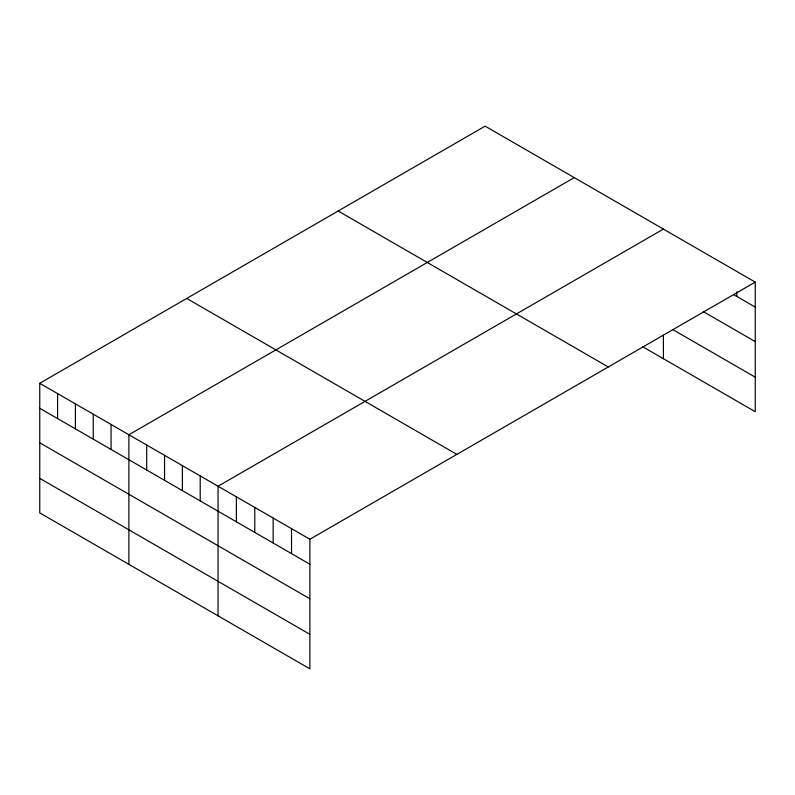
<?xml version="1.0" encoding="UTF-8"?>
<svg xmlns="http://www.w3.org/2000/svg" width="795" height="795" viewBox="0 0 795 795"><rect width="100%" height="100%" fill="white"/><g stroke="black" fill="none" stroke-linecap="round" stroke-linejoin="round"><path stroke-width="1.19" d="M39.75 383.289L309.881 539.249L309.881 668.843L39.75 512.884L39.75 383.289L485.119 126.157L755.25 282.116L755.25 411.711L642.43 346.58M574.258 177.623L128.889 434.756L128.889 564.351M663.408 229.089L218.039 486.222L218.039 615.817M309.881 539.249L755.25 282.116M733.815 294.726L755.25 307.099M703.207 311.57L755.25 341.621M672.59 329.468L755.25 377.188M338.143 211.003L608.274 366.962M186.726 298.433L456.857 454.392M39.75 408.272L309.881 564.231M39.75 442.795L309.881 598.754M39.75 478.361L309.881 634.321M736.885 291.735L736.885 296.495M663.408 335.261L663.408 358.684M291.517 528.635L291.517 553.618M273.142 518.032L273.142 543.015M254.778 507.429L254.778 532.412M236.403 496.825L236.403 521.808M200.211 475.927L200.211 500.91M182.383 465.632L182.383 490.614M164.555 455.336L164.555 480.319M146.717 445.041L146.717 470.034M111.062 424.46L111.062 449.443M93.234 414.165L93.234 439.148M75.406 403.87L75.406 428.853M57.578 393.575L57.578 418.567"/></g></svg>
